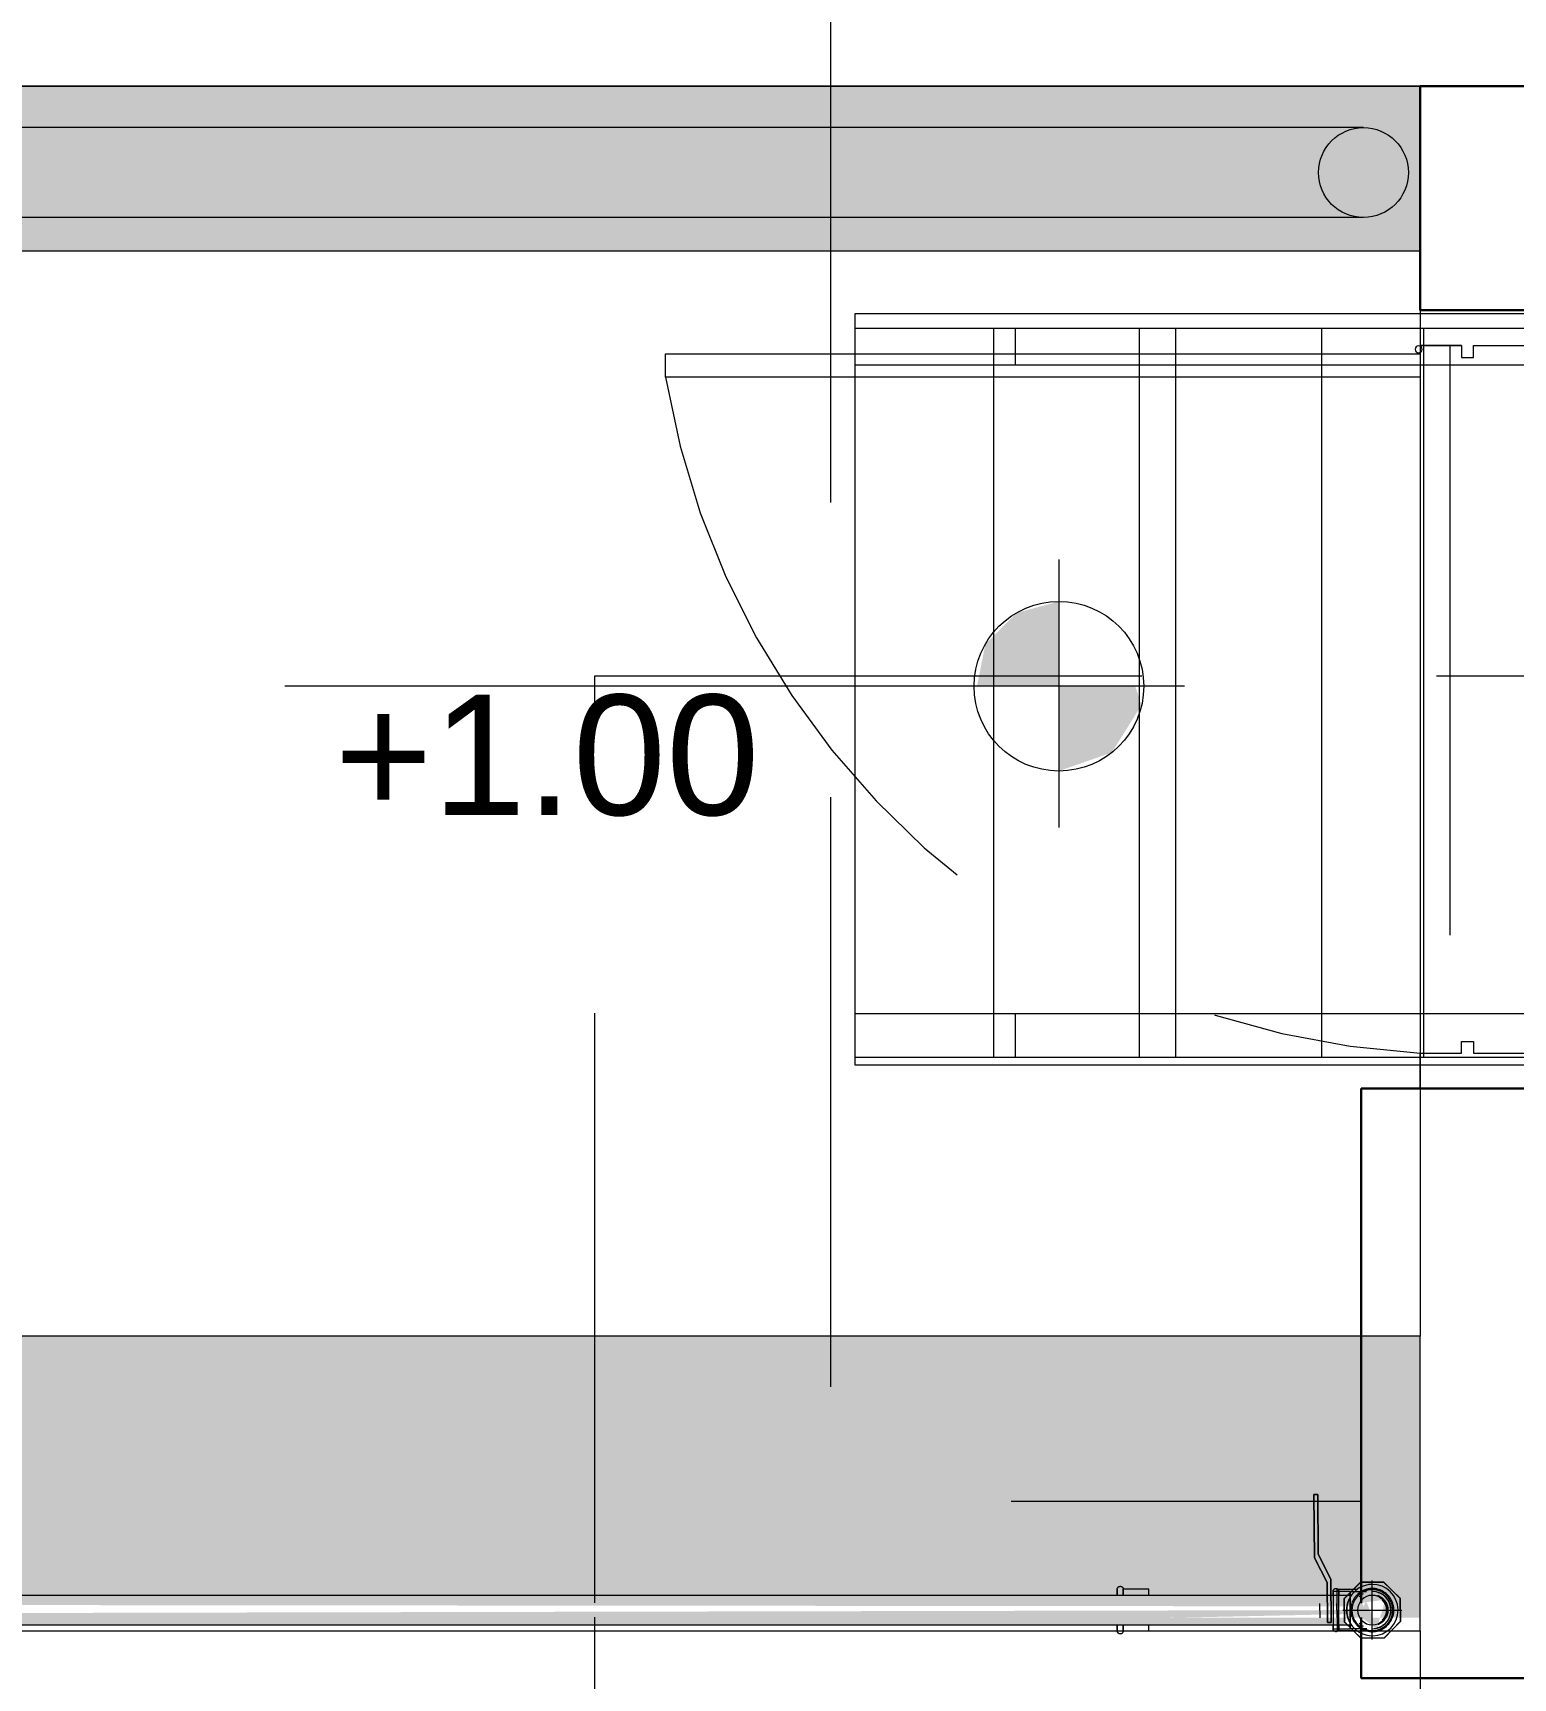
# Model space of a CAD drawing. Header units: metres. Extents: x 147 to 427, y -16 to 162.
# Drawn here: x 326.755 to 328.01, y 108.224 to 109.619 of the extents above; entities that cross this region are included whole.
import ezdxf

# ---------------------------------------------------------------- set-up
doc = ezdxf.new("R2010")
doc.units = ezdxf.units.M
doc.linetypes.add('IMPORT-Dashed _3_', pattern=[0.75, 0.5, -0.25])
doc.layers.add('1053_ARQ_BASE_MATADOURO_2_dwg', color=7, linetype='Continuous', lineweight=5, true_color=0x767676)
doc.layers.add('1053_ARQ_BASE_MATADOURO_dwg', color=7, linetype='Continuous', lineweight=5, true_color=0x767676)
for name, color, linetype, lineweight in [('A-EQUIPAMENTOS', 7, 'Continuous', 5), ('A-ESQ-PORTAS', 7, 'Continuous', 20), ('A-ESTRUTURA', 7, 'Continuous', 30), ('A-PAREDE', 7, 'Continuous', 30), ('A-PISO', 7, 'Continuous', 5), ('A-PROJEÇÃO', 7, 'IMPORT-Dashed _3_', 15), ('A-WALL', 7, 'Continuous', 9), ('A_PROJEÇÃO', 7, 'IMPORT-Dashed _3_', 5), ('P-PIPE', 7, 'Continuous', 5), ('P-PIPE-CNTR', 7, 'Continuous', 5)]:
    doc.layers.add(name, color=color, linetype=linetype, lineweight=lineweight)
doc.styles.add('Arial_9', font='arial.ttf', dxfattribs={"height": 0.102})

# ---------------------------------------------------------------- blocks, each defined once
blk = doc.blocks.new('AÇO_Tampão Com Rebordo - AÇO_Tampão Com Rebordo-V183-TÉRREO 1_20 - Dependente 1')
at = {"layer": 'P-PIPE'}
for p, q in [((0, 0.0177), (0.0218, 0.0177)), ((0, 0.0125), (0, 0.0177)), ((0, 0.0125), (0, 0.0177)), ((0.0218, 0.0177), (0.0218, 0.0125)), ((0.0218, 0.0177), (0.0218, 0.0125)), ((0, -0.0177), (0, -0.0125)), ((0, -0.0177), (0, -0.0125)), ((0.0218, -0.0125), (0.0218, -0.0177)), ((0.0218, -0.0125), (0.0218, -0.0177)), ((0.0218, -0.0177), (0, -0.0177))]:
    blk.add_line(p, q, dxfattribs=at)
at = {"layer": 'P-PIPE', "flags": 128}
for points in [[(0.0268, 0.0177), (0.0268, 0.0178), (0.0268, 0.0179), (0.0268, 0.018), (0.0268, 0.0181), (0.0268, 0.0182), (0.0267, 0.0183), (0.0267, 0.0184), (0.0267, 0.0185), (0.0266, 0.0186), (0.0266, 0.0187), (0.0266, 0.0188), (0.0265, 0.0189), (0.0265, 0.0189), (0.0264, 0.019), (0.0264, 0.0191), (0.0263, 0.0192), (0.0262, 0.0193), (0.0262, 0.0193), (0.0261, 0.0194), (0.026, 0.0195), (0.026, 0.0196), (0.0259, 0.0196), (0.0258, 0.0197), (0.0257, 0.0197), (0.0257, 0.0198), (0.0256, 0.0199), (0.0255, 0.0199), (0.0254, 0.02), (0.0253, 0.02), (0.0252, 0.02), (0.0251, 0.0201), (0.025, 0.0201), (0.0249, 0.0201), (0.0248, 0.0201), (0.0247, 0.0202), (0.0246, 0.0202), (0.0245, 0.0202), (0.0244, 0.0202), (0.0243, 0.0202), (0.0242, 0.0202), (0.0241, 0.0202), (0.024, 0.0202), (0.0239, 0.0202), (0.0238, 0.0202), (0.0237, 0.0201), (0.0236, 0.0201), (0.0235, 0.0201), (0.0234, 0.02), (0.0234, 0.02), (0.0233, 0.02), (0.0232, 0.0199), (0.0231, 0.0199), (0.023, 0.0198), (0.0229, 0.0198), (0.0228, 0.0197), (0.0227, 0.0197), (0.0227, 0.0196), (0.0226, 0.0195), (0.0225, 0.0195), (0.0225, 0.0194), (0.0224, 0.0193), (0.0223, 0.0192), (0.0223, 0.0192), (0.0222, 0.0191), (0.0222, 0.019), (0.0221, 0.0189), (0.0221, 0.0188), (0.022, 0.0187), (0.022, 0.0186), (0.0219, 0.0185), (0.0219, 0.0184), (0.0219, 0.0183), (0.0219, 0.0182), (0.0218, 0.0182), (0.0218, 0.0181), (0.0218, 0.018), (0.0218, 0.0179), (0.0218, 0.0178), (0.0218, 0.0177)], [(0.0218, 0.0126), (0.0218, 0.0131), (0.0218, 0.0135), (0.0218, 0.014), (0.0218, 0.0144), (0.0218, 0.0148), (0.0218, 0.0152), (0.0218, 0.0155), (0.0218, 0.0158), (0.0218, 0.0162), (0.0218, 0.0164), (0.0218, 0.0167), (0.0218, 0.0169), (0.0218, 0.0171), (0.0218, 0.0173), (0.0218, 0.0174), (0.0218, 0.0175), (0.0218, 0.0176), (0.0218, 0.0177), (0.0218, 0.0177)], [(0.0218, 0.0177), (0.0218, 0.0176), (0.0218, 0.0176), (0.0218, 0.0175), (0.0218, 0.0173), (0.0218, 0.0172), (0.0218, 0.017), (0.0218, 0.0168), (0.0218, 0.0166), (0.0218, 0.0163), (0.0218, 0.016), (0.0218, 0.0157), (0.0218, 0.0154), (0.0218, 0.015), (0.0218, 0.0146), (0.0218, 0.0142), (0.0218, 0.0138), (0.0218, 0.0133), (0.0218, 0.0128), (0.0218, 0.0123)], [(0.0268, 0.0177), (0.0268, 0.0176), (0.0268, 0.0176), (0.0268, 0.0175), (0.0268, 0.0173), (0.0268, 0.0172), (0.0268, 0.017), (0.0268, 0.0168), (0.0268, 0.0166), (0.0268, 0.0163), (0.0268, 0.016), (0.0268, 0.0157), (0.0268, 0.0154), (0.0268, 0.015), (0.0268, 0.0146), (0.0268, 0.0142), (0.0268, 0.0138), (0.0268, 0.0133), (0.0268, 0.0128), (0.0268, 0.0123)], [(0.0268, 0.0126), (0.0268, 0.0131), (0.0268, 0.0135), (0.0268, 0.014), (0.0268, 0.0144), (0.0268, 0.0148), (0.0268, 0.0152), (0.0268, 0.0155), (0.0268, 0.0158), (0.0268, 0.0162), (0.0268, 0.0164), (0.0268, 0.0167), (0.0268, 0.0169), (0.0268, 0.0171), (0.0268, 0.0173), (0.0268, 0.0174), (0.0268, 0.0175), (0.0268, 0.0176), (0.0268, 0.0177), (0.0268, 0.0177)], [(0.0218, -0.0177), (0.0218, -0.0176), (0.0218, -0.0176), (0.0218, -0.0175), (0.0218, -0.0173), (0.0218, -0.0172), (0.0218, -0.017), (0.0218, -0.0168), (0.0218, -0.0166), (0.0218, -0.0163), (0.0218, -0.016), (0.0218, -0.0157), (0.0218, -0.0154), (0.0218, -0.015), (0.0218, -0.0146), (0.0218, -0.0142), (0.0218, -0.0138), (0.0218, -0.0133), (0.0218, -0.0128), (0.0218, -0.0123)], [(0.0218, -0.0126), (0.0218, -0.0131), (0.0218, -0.0135), (0.0218, -0.014), (0.0218, -0.0144), (0.0218, -0.0148), (0.0218, -0.0152), (0.0218, -0.0155), (0.0218, -0.0158), (0.0218, -0.0162), (0.0218, -0.0164), (0.0218, -0.0167), (0.0218, -0.0169), (0.0218, -0.0171), (0.0218, -0.0173), (0.0218, -0.0174), (0.0218, -0.0175), (0.0218, -0.0176), (0.0218, -0.0177), (0.0218, -0.0177)], [(0.0268, -0.0177), (0.0268, -0.0176), (0.0268, -0.0176), (0.0268, -0.0175), (0.0268, -0.0173), (0.0268, -0.0172), (0.0268, -0.017), (0.0268, -0.0168), (0.0268, -0.0166), (0.0268, -0.0163), (0.0268, -0.016), (0.0268, -0.0157), (0.0268, -0.0154), (0.0268, -0.015), (0.0268, -0.0146), (0.0268, -0.0142), (0.0268, -0.0138), (0.0268, -0.0133), (0.0268, -0.0128), (0.0268, -0.0123)], [(0.0268, -0.0126), (0.0268, -0.0131), (0.0268, -0.0135), (0.0268, -0.014), (0.0268, -0.0144), (0.0268, -0.0148), (0.0268, -0.0152), (0.0268, -0.0155), (0.0268, -0.0158), (0.0268, -0.0162), (0.0268, -0.0164), (0.0268, -0.0167), (0.0268, -0.0169), (0.0268, -0.0171), (0.0268, -0.0173), (0.0268, -0.0174), (0.0268, -0.0175), (0.0268, -0.0176), (0.0268, -0.0177), (0.0268, -0.0177)], [(0.0218, -0.0177), (0.0218, -0.0178), (0.0218, -0.0179), (0.0218, -0.018), (0.0218, -0.0181), (0.0218, -0.0182), (0.0219, -0.0183), (0.0219, -0.0184), (0.0219, -0.0185), (0.022, -0.0186), (0.022, -0.0187), (0.022, -0.0188), (0.0221, -0.0189), (0.0221, -0.0189), (0.0222, -0.019), (0.0222, -0.0191), (0.0223, -0.0192), (0.0224, -0.0193), (0.0224, -0.0193), (0.0225, -0.0194), (0.0226, -0.0195), (0.0226, -0.0196), (0.0227, -0.0196), (0.0228, -0.0197), (0.0229, -0.0197), (0.0229, -0.0198), (0.023, -0.0199), (0.0231, -0.0199), (0.0232, -0.02), (0.0233, -0.02), (0.0234, -0.02), (0.0235, -0.0201), (0.0236, -0.0201), (0.0237, -0.0201), (0.0238, -0.0201), (0.0239, -0.0202), (0.024, -0.0202), (0.0241, -0.0202), (0.0242, -0.0202), (0.0243, -0.0202), (0.0244, -0.0202), (0.0245, -0.0202), (0.0246, -0.0202), (0.0247, -0.0202), (0.0248, -0.0202), (0.0249, -0.0201), (0.025, -0.0201), (0.0251, -0.0201), (0.0252, -0.02), (0.0252, -0.02), (0.0253, -0.02), (0.0254, -0.0199), (0.0255, -0.0199), (0.0256, -0.0198), (0.0257, -0.0198), (0.0258, -0.0197), (0.0259, -0.0197), (0.0259, -0.0196), (0.026, -0.0195), (0.0261, -0.0195), (0.0261, -0.0194), (0.0262, -0.0193), (0.0263, -0.0192), (0.0263, -0.0192), (0.0264, -0.0191), (0.0264, -0.019), (0.0265, -0.0189), (0.0265, -0.0188), (0.0266, -0.0187), (0.0266, -0.0186), (0.0267, -0.0185), (0.0267, -0.0184), (0.0267, -0.0183), (0.0267, -0.0182), (0.0268, -0.0182), (0.0268, -0.0181), (0.0268, -0.018), (0.0268, -0.0179), (0.0268, -0.0178), (0.0268, -0.0177)]]:
    blk.add_lwpolyline(points, dxfattribs=at)
blk = doc.blocks.new('AÇO_Cotovelo 90 45 - AÇO_Cotovelo 90 45-V187-TÉRREO 1_20 - Dependente 1')
at = {"layer": 'P-PIPE'}
for p, q in [((159.4795, 100.2242), (159.465, 100.2242)), ((159.465, 100.2242), (159.465, 100.2084)), ((159.4795, 100.2084), (159.4795, 100.2242)), ((159.4795, 100.2242), (159.4795, 100.2084)), ((159.465, 100.2084), (159.465, 100.1926)), ((159.4795, 100.1926), (159.4795, 100.2084)), ((159.4795, 100.2084), (159.4795, 100.1926)), ((159.465, 100.1926), (159.4795, 100.1926))]:
    blk.add_line(p, q, dxfattribs=at)
at = {"layer": 'P-PIPE', "flags": 128}
for points in [[(159.465, 100.2242), (159.465, 100.2243), (159.465, 100.2244), (159.465, 100.2245), (159.465, 100.2246), (159.465, 100.2247), (159.465, 100.2248), (159.465, 100.2249), (159.4651, 100.225), (159.4651, 100.2251), (159.4651, 100.2252), (159.4652, 100.2253), (159.4652, 100.2254), (159.4653, 100.2255), (159.4653, 100.2255), (159.4654, 100.2256), (159.4654, 100.2257), (159.4655, 100.2258), (159.4656, 100.2259), (159.4656, 100.2259), (159.4657, 100.226), (159.4658, 100.2261), (159.4659, 100.2261), (159.4659, 100.2262), (159.466, 100.2263), (159.4661, 100.2263), (159.4662, 100.2264), (159.4663, 100.2264), (159.4664, 100.2265), (159.4665, 100.2265), (159.4665, 100.2266), (159.4666, 100.2266), (159.4667, 100.2266), (159.4668, 100.2266), (159.4669, 100.2267), (159.467, 100.2267), (159.4671, 100.2267), (159.4672, 100.2267), (159.4673, 100.2267), (159.4674, 100.2267), (159.4675, 100.2267)], [(159.465, 100.2206), (159.465, 100.221), (159.465, 100.2214), (159.465, 100.2217), (159.465, 100.222), (159.465, 100.2224), (159.465, 100.2226), (159.465, 100.2229), (159.465, 100.2231), (159.465, 100.2234), (159.465, 100.2236), (159.465, 100.2237), (159.465, 100.2239), (159.465, 100.224), (159.465, 100.2241), (159.465, 100.2242), (159.465, 100.2242)], [(159.465, 100.2242), (159.465, 100.2242), (159.465, 100.2241), (159.465, 100.224), (159.465, 100.2239), (159.465, 100.2238), (159.465, 100.2236), (159.465, 100.2234), (159.465, 100.2232), (159.465, 100.223), (159.465, 100.2227), (159.465, 100.2224), (159.465, 100.2221), (159.465, 100.2218), (159.465, 100.2215), (159.465, 100.2211), (159.465, 100.2207), (159.465, 100.2203), (159.465, 100.2199), (159.465, 100.2194), (159.465, 100.219), (159.465, 100.2185), (159.465, 100.218), (159.465, 100.2175), (159.465, 100.217), (159.465, 100.2164), (159.465, 100.2159), (159.465, 100.2153), (159.465, 100.2147), (159.465, 100.2141), (159.465, 100.2136), (159.465, 100.213), (159.465, 100.2123), (159.465, 100.2117), (159.465, 100.2111), (159.465, 100.2105), (159.465, 100.2099), (159.465, 100.2092), (159.465, 100.2086), (159.465, 100.2084)], [(159.4675, 100.2267), (159.4676, 100.2267), (159.4676, 100.2267), (159.4677, 100.2267), (159.4678, 100.2267), (159.4679, 100.2267), (159.468, 100.2267), (159.4681, 100.2266), (159.4682, 100.2266), (159.4683, 100.2266), (159.4684, 100.2265), (159.4685, 100.2265), (159.4686, 100.2264), (159.4687, 100.2264), (159.4688, 100.2263), (159.4689, 100.2263), (159.4689, 100.2262), (159.469, 100.2262), (159.4691, 100.2261), (159.4692, 100.226), (159.4692, 100.226), (159.4693, 100.2259), (159.4694, 100.2258), (159.4694, 100.2257), (159.4695, 100.2257), (159.4696, 100.2256), (159.4696, 100.2255), (159.4697, 100.2254), (159.4697, 100.2253), (159.4697, 100.2252), (159.4698, 100.2251), (159.4698, 100.225), (159.4698, 100.2249), (159.4699, 100.2248), (159.4699, 100.2247), (159.4699, 100.2246), (159.4699, 100.2245), (159.4699, 100.2244), (159.4699, 100.2243), (159.47, 100.2242), (159.47, 100.2242)], [(159.47, 100.2084), (159.47, 100.2091), (159.47, 100.2097), (159.47, 100.2103), (159.47, 100.2109), (159.47, 100.2116), (159.47, 100.2122), (159.47, 100.2128), (159.47, 100.2134), (159.47, 100.214), (159.47, 100.2146), (159.47, 100.2152), (159.47, 100.2157), (159.47, 100.2163), (159.47, 100.2168), (159.47, 100.2173), (159.47, 100.2179), (159.47, 100.2184), (159.47, 100.2188), (159.47, 100.2193), (159.47, 100.2198), (159.47, 100.2202), (159.47, 100.2206), (159.47, 100.221), (159.47, 100.2214), (159.47, 100.2217), (159.47, 100.222), (159.47, 100.2224), (159.47, 100.2226), (159.47, 100.2229), (159.47, 100.2231), (159.47, 100.2234), (159.47, 100.2236), (159.47, 100.2237), (159.47, 100.2239), (159.47, 100.224), (159.47, 100.2241), (159.47, 100.2242), (159.47, 100.2242)], [(159.47, 100.2242), (159.47, 100.2242), (159.47, 100.2241), (159.47, 100.224), (159.47, 100.2239), (159.47, 100.2238), (159.47, 100.2236), (159.47, 100.2234), (159.47, 100.2232), (159.47, 100.223), (159.47, 100.2227), (159.47, 100.2224), (159.47, 100.2221), (159.47, 100.2218), (159.47, 100.2215), (159.47, 100.2211), (159.47, 100.2207)], [(159.4795, 100.2242), (159.4802, 100.2242), (159.481, 100.2242), (159.4817, 100.2242), (159.4824, 100.2242), (159.4832, 100.2242), (159.4839, 100.2242), (159.4846, 100.2242), (159.4854, 100.2242), (159.4861, 100.2242), (159.4868, 100.2242), (159.4875, 100.2242), (159.4881, 100.2242), (159.4888, 100.2242), (159.4894, 100.2242), (159.4901, 100.2242), (159.4907, 100.2242), (159.4913, 100.2242), (159.4918, 100.2242), (159.4924, 100.2242), (159.4929, 100.2242), (159.4934, 100.2242)], [(159.5166, 100.2084), (159.5165, 100.2092), (159.5165, 100.2099), (159.5164, 100.2106), (159.5163, 100.2113), (159.5162, 100.2121), (159.516, 100.2128), (159.5158, 100.2135), (159.5156, 100.2142), (159.5154, 100.2149), (159.5151, 100.2155), (159.5148, 100.2162), (159.5145, 100.2169), (159.5141, 100.2175), (159.5138, 100.2181), (159.5134, 100.2188), (159.5129, 100.2194), (159.5125, 100.2199), (159.512, 100.2205), (159.5115, 100.221), (159.511, 100.2215), (159.5105, 100.222), (159.5099, 100.2225), (159.5093, 100.223), (159.5087, 100.2234), (159.5081, 100.2238), (159.5075, 100.2242), (159.5069, 100.2246), (159.5062, 100.2249), (159.5056, 100.2252), (159.5049, 100.2255), (159.5042, 100.2257), (159.5035, 100.226), (159.5028, 100.2261), (159.5021, 100.2263), (159.5014, 100.2265), (159.5006, 100.2266), (159.4999, 100.2266), (159.4992, 100.2267), (159.4984, 100.2267), (159.4977, 100.2267), (159.497, 100.2267), (159.4963, 100.2266), (159.4955, 100.2265), (159.4948, 100.2264), (159.4941, 100.2262), (159.4934, 100.2261), (159.4927, 100.2259), (159.492, 100.2256), (159.4913, 100.2254), (159.4906, 100.2251), (159.49, 100.2247), (159.4893, 100.2244), (159.4887, 100.224), (159.4881, 100.2236), (159.4875, 100.2232), (159.4869, 100.2228), (159.4863, 100.2223), (159.4858, 100.2218), (159.4853, 100.2213), (159.4848, 100.2208), (159.4843, 100.2202), (159.4838, 100.2197), (159.4834, 100.2191), (159.483, 100.2185), (159.4826, 100.2179), (159.4822, 100.2172), (159.4819, 100.2166), (159.4816, 100.2159), (159.4813, 100.2152), (159.481, 100.2146)], [(159.5032, 100.2234), (159.5038, 100.2232), (159.5044, 100.223), (159.505, 100.2227), (159.5055, 100.2224), (159.5061, 100.2221), (159.5066, 100.2218), (159.5072, 100.2215), (159.5077, 100.2211), (159.5082, 100.2207), (159.5087, 100.2203), (159.5091, 100.2199), (159.5096, 100.2194), (159.51, 100.219), (159.5104, 100.2185), (159.5108, 100.218), (159.5112, 100.2175), (159.5115, 100.217), (159.5119, 100.2164), (159.5122, 100.2159), (159.5125, 100.2153), (159.5127, 100.2147), (159.513, 100.2141), (159.5132, 100.2136), (159.5134, 100.213), (159.5136, 100.2123), (159.5137, 100.2117), (159.5138, 100.2111), (159.5139, 100.2105), (159.514, 100.2099), (159.514, 100.2092), (159.514, 100.2086), (159.514, 100.2084)], [(159.4808, 100.2139), (159.4806, 100.2132), (159.4804, 100.2124), (159.4803, 100.2117), (159.4801, 100.211), (159.48, 100.2103), (159.48, 100.2095), (159.48, 100.2088), (159.48, 100.2084)], [(159.5028, 100.2209), (159.5033, 100.2207), (159.5038, 100.2205), (159.5043, 100.2203), (159.5047, 100.22), (159.5052, 100.2198), (159.5056, 100.2195), (159.5061, 100.2192), (159.5065, 100.2189), (159.5069, 100.2185), (159.5073, 100.2182), (159.5077, 100.2178), (159.5081, 100.2174), (159.5084, 100.217), (159.5087, 100.2166), (159.5091, 100.2162), (159.5094, 100.2157), (159.5096, 100.2153), (159.5099, 100.2148), (159.5102, 100.2143), (159.5104, 100.2139), (159.5106, 100.2134), (159.5108, 100.2129), (159.5109, 100.2124), (159.5111, 100.2119), (159.5112, 100.2113), (159.5113, 100.2108), (159.5114, 100.2103), (159.5115, 100.2098), (159.5115, 100.2092), (159.5115, 100.2087), (159.5116, 100.2084)], [(159.465, 100.2084), (159.465, 100.2078), (159.465, 100.2072), (159.465, 100.2065), (159.465, 100.2059), (159.465, 100.2053), (159.465, 100.2047), (159.465, 100.2041), (159.465, 100.2035), (159.465, 100.2029), (159.465, 100.2023), (159.465, 100.2017), (159.465, 100.2011), (159.465, 100.2006), (159.465, 100.2), (159.465, 100.1995), (159.465, 100.199), (159.465, 100.1985), (159.465, 100.198), (159.465, 100.1975), (159.465, 100.1971), (159.465, 100.1967), (159.465, 100.1962), (159.465, 100.1959), (159.465, 100.1955), (159.465, 100.1951), (159.465, 100.1948), (159.465, 100.1945), (159.465, 100.1942), (159.465, 100.1939), (159.465, 100.1937), (159.465, 100.1935), (159.465, 100.1933), (159.465, 100.1931), (159.465, 100.193), (159.465, 100.1929), (159.465, 100.1928), (159.465, 100.1927), (159.465, 100.1926)], [(159.465, 100.1926), (159.465, 100.1927), (159.465, 100.1927), (159.465, 100.1928), (159.465, 100.1929), (159.465, 100.1931), (159.465, 100.1932), (159.465, 100.1934), (159.465, 100.1936), (159.465, 100.1939), (159.465, 100.1941), (159.465, 100.1944), (159.465, 100.1947), (159.465, 100.195), (159.465, 100.1954), (159.465, 100.1957), (159.465, 100.1961)], [(159.47, 100.1926), (159.47, 100.1927), (159.47, 100.1927), (159.47, 100.1928), (159.47, 100.1929), (159.47, 100.1931), (159.47, 100.1932), (159.47, 100.1934), (159.47, 100.1936), (159.47, 100.1939), (159.47, 100.1941), (159.47, 100.1944), (159.47, 100.1947), (159.47, 100.195), (159.47, 100.1954), (159.47, 100.1957), (159.47, 100.1961), (159.47, 100.1965), (159.47, 100.197), (159.47, 100.1974), (159.47, 100.1979), (159.47, 100.1984), (159.47, 100.1988), (159.47, 100.1994), (159.47, 100.1999), (159.47, 100.2004), (159.47, 100.201), (159.47, 100.2015), (159.47, 100.2021), (159.47, 100.2027), (159.47, 100.2033), (159.47, 100.2039), (159.47, 100.2045), (159.47, 100.2051), (159.47, 100.2057), (159.47, 100.2064), (159.47, 100.207), (159.47, 100.2076), (159.47, 100.2083), (159.47, 100.2084)], [(159.47, 100.1962), (159.47, 100.1959), (159.47, 100.1955), (159.47, 100.1951), (159.47, 100.1948), (159.47, 100.1945), (159.47, 100.1942), (159.47, 100.1939), (159.47, 100.1937), (159.47, 100.1935), (159.47, 100.1933), (159.47, 100.1931), (159.47, 100.193), (159.47, 100.1929), (159.47, 100.1928), (159.47, 100.1927), (159.47, 100.1926)], [(159.48, 100.2084), (159.48, 100.2077), (159.48, 100.207), (159.4801, 100.2062), (159.4802, 100.2055), (159.4803, 100.2048), (159.4805, 100.2041), (159.4807, 100.2034), (159.4809, 100.2027)], [(159.4811, 100.202), (159.4814, 100.2013), (159.4817, 100.2006), (159.482, 100.2), (159.4824, 100.1993), (159.4827, 100.1987), (159.4831, 100.1981), (159.4836, 100.1975), (159.484, 100.1969), (159.4845, 100.1964), (159.485, 100.1958), (159.4855, 100.1953), (159.486, 100.1948), (159.4866, 100.1943), (159.4872, 100.1939), (159.4878, 100.1934), (159.4884, 100.193), (159.489, 100.1926), (159.4896, 100.1923), (159.4903, 100.192), (159.4909, 100.1916), (159.4916, 100.1914), (159.4923, 100.1911), (159.493, 100.1909), (159.4937, 100.1907), (159.4944, 100.1905), (159.4951, 100.1904), (159.4959, 100.1903), (159.4966, 100.1902), (159.4973, 100.1901), (159.4981, 100.1901), (159.4988, 100.1901), (159.4995, 100.1902), (159.5002, 100.1902), (159.501, 100.1903), (159.5017, 100.1904), (159.5024, 100.1906), (159.5031, 100.1908), (159.5038, 100.191), (159.5045, 100.1912), (159.5052, 100.1915), (159.5059, 100.1918), (159.5065, 100.1921), (159.5072, 100.1924), (159.5078, 100.1928), (159.5084, 100.1932), (159.509, 100.1936), (159.5096, 100.1941), (159.5102, 100.1945), (159.5107, 100.195), (159.5112, 100.1955), (159.5117, 100.1961), (159.5122, 100.1966), (159.5127, 100.1972), (159.5131, 100.1978), (159.5135, 100.1984), (159.5139, 100.199), (159.5143, 100.1996), (159.5146, 100.2003), (159.5149, 100.2009), (159.5152, 100.2016), (159.5155, 100.2023), (159.5157, 100.203), (159.5159, 100.2037), (159.5161, 100.2044), (159.5162, 100.2051), (159.5164, 100.2058), (159.5165, 100.2066), (159.5165, 100.2073), (159.5165, 100.208), (159.5166, 100.2084)], [(159.514, 100.2084), (159.514, 100.2078), (159.514, 100.2072), (159.5139, 100.2065), (159.5138, 100.2059), (159.5137, 100.2053), (159.5136, 100.2047), (159.5134, 100.2041), (159.5132, 100.2035), (159.513, 100.2029), (159.5128, 100.2023), (159.5125, 100.2017), (159.5123, 100.2011), (159.512, 100.2006), (159.5116, 100.2), (159.5113, 100.1995), (159.5109, 100.199), (159.5105, 100.1985), (159.5101, 100.198), (159.5097, 100.1975), (159.5093, 100.1971), (159.5088, 100.1967), (159.5083, 100.1962), (159.5078, 100.1959), (159.5073, 100.1955), (159.5068, 100.1951), (159.5062, 100.1948), (159.5057, 100.1945), (159.5051, 100.1942), (159.5046, 100.1939), (159.504, 100.1937), (159.5034, 100.1935), (159.5028, 100.1933)], [(159.5116, 100.2084), (159.5115, 100.2079), (159.5115, 100.2074), (159.5115, 100.2068), (159.5114, 100.2063), (159.5113, 100.2058), (159.5112, 100.2053), (159.511, 100.2047), (159.5109, 100.2042), (159.5107, 100.2037), (159.5105, 100.2032), (159.5103, 100.2028), (159.51, 100.2023), (159.5098, 100.2018), (159.5095, 100.2014), (159.5092, 100.2009), (159.5089, 100.2005), (159.5086, 100.2001), (159.5082, 100.1997), (159.5079, 100.1993), (159.5075, 100.1989), (159.5071, 100.1985), (159.5067, 100.1982), (159.5063, 100.1978), (159.5059, 100.1975), (159.5054, 100.1972), (159.505, 100.197), (159.5045, 100.1967), (159.504, 100.1965), (159.5036, 100.1962), (159.5031, 100.196)], [(159.4675, 100.1901), (159.4674, 100.1901), (159.4673, 100.1901), (159.4672, 100.1901), (159.4671, 100.1902), (159.467, 100.1902), (159.4669, 100.1902), (159.4668, 100.1902), (159.4667, 100.1902), (159.4666, 100.1903), (159.4665, 100.1903), (159.4664, 100.1904), (159.4663, 100.1904), (159.4662, 100.1905), (159.4661, 100.1905), (159.466, 100.1906), (159.466, 100.1906), (159.4659, 100.1907), (159.4658, 100.1907), (159.4657, 100.1908), (159.4657, 100.1909), (159.4656, 100.191), (159.4655, 100.191), (159.4655, 100.1911), (159.4654, 100.1912), (159.4653, 100.1913), (159.4653, 100.1914), (159.4652, 100.1914), (159.4652, 100.1915), (159.4652, 100.1916), (159.4651, 100.1917), (159.4651, 100.1918), (159.4651, 100.1919), (159.465, 100.192), (159.465, 100.1921), (159.465, 100.1922), (159.465, 100.1923), (159.465, 100.1924), (159.465, 100.1925), (159.465, 100.1926), (159.465, 100.1926)], [(159.47, 100.1926), (159.4699, 100.1925), (159.4699, 100.1924), (159.4699, 100.1923), (159.4699, 100.1922), (159.4699, 100.1921), (159.4699, 100.192), (159.4699, 100.1919), (159.4698, 100.1918), (159.4698, 100.1917), (159.4698, 100.1916), (159.4697, 100.1916), (159.4697, 100.1915), (159.4696, 100.1914), (159.4696, 100.1913), (159.4695, 100.1912), (159.4695, 100.1911), (159.4694, 100.191), (159.4693, 100.191), (159.4693, 100.1909), (159.4692, 100.1908), (159.4691, 100.1908), (159.469, 100.1907), (159.469, 100.1906), (159.4689, 100.1906), (159.4688, 100.1905), (159.4687, 100.1905), (159.4686, 100.1904), (159.4685, 100.1904), (159.4684, 100.1903), (159.4684, 100.1903), (159.4683, 100.1903), (159.4682, 100.1902), (159.4681, 100.1902), (159.468, 100.1902), (159.4679, 100.1902), (159.4678, 100.1901), (159.4677, 100.1901), (159.4676, 100.1901), (159.4675, 100.1901), (159.4675, 100.1901)], [(159.4936, 100.1926), (159.4931, 100.1926), (159.4925, 100.1926), (159.492, 100.1926), (159.4914, 100.1926), (159.4908, 100.1926), (159.4902, 100.1926), (159.4896, 100.1926), (159.489, 100.1926), (159.4883, 100.1926), (159.4876, 100.1926), (159.487, 100.1926), (159.4863, 100.1926), (159.4856, 100.1926), (159.4848, 100.1926), (159.4841, 100.1926), (159.4834, 100.1926), (159.4826, 100.1926), (159.4819, 100.1926), (159.4812, 100.1926), (159.4804, 100.1926), (159.4797, 100.1926), (159.4795, 100.1926)]]:
    blk.add_lwpolyline(points, dxfattribs=at)
at = {"layer": 'P-PIPE'}
for radius, start, end in [(0.0158, 0, 90), (0.0158, 0, 90), (0.0158, 0, 75), (0.0158, 120, 135), (0.0121, 0, 45), (0.0121, 0, 45), (0.0158, 225, 240), (0.0158, 270, 0), (0.0158, 270, 0), (0.0158, 285, 0), (0.0121, 315, 0), (0.0121, 315, 0)]:
    blk.add_arc((159.4983, 100.2084), radius, start, end, dxfattribs=at)
blk = doc.blocks.new('Valvula esfera BSP - Válvula Esfera BSP - TupyValve - Válvula Esfera BSP TupyValves PN25 Standard-V193-TÉRREO 1_20 - Dependente 1')
at = {"layer": 'P-PIPE', "true_color": 0x7f7f7f}
blk.add_hatch(color=8, dxfattribs=at).paths.add_polyline_path([(159.5035, 108.2651), (159.493, 108.2907), (159.4895, 108.2756), (159.4978, 108.2694)])
at = {"layer": 'P-PIPE'}
for p, q in [((159.4498, 108.3262), (159.4492, 108.3799)), ((159.4492, 108.3799), (159.4524, 108.3799)), ((159.4524, 108.3799), (159.4492, 108.3799)), ((159.4492, 108.3799), (159.4498, 108.3262)), ((159.4524, 108.3799), (159.4529, 108.3297)), ((159.4529, 108.3297), (159.4524, 108.3799)), ((159.4529, 108.3297), (159.4635, 108.3078)), ((159.4635, 108.3078), (159.4529, 108.3297)), ((159.4604, 108.3052), (159.4498, 108.3262)), ((159.4498, 108.3262), (159.4604, 108.3052)), ((159.4608, 108.2715), (159.4604, 108.3052)), ((159.4604, 108.3052), (159.4608, 108.2715)), ((159.4635, 108.3078), (159.4639, 108.2715)), ((159.4639, 108.2715), (159.4635, 108.3078)), ((159.4889, 108.3055), (159.475, 108.2916)), ((159.475, 108.2916), (159.4889, 108.3055)), ((159.4886, 108.3055), (159.475, 108.2914)), ((159.475, 108.2914), (159.4886, 108.3055)), ((159.5083, 108.3057), (159.4886, 108.3055)), ((159.4886, 108.3055), (159.5083, 108.3057)), ((159.5086, 108.3057), (159.4889, 108.3055)), ((159.4889, 108.3055), (159.5086, 108.3057)), ((159.5224, 108.292), (159.5083, 108.3057)), ((159.5083, 108.3057), (159.5224, 108.292)), ((159.5224, 108.2918), (159.5086, 108.3057)), ((159.5086, 108.3057), (159.5224, 108.2918)), ((159.4539, 108.2874), (159.4541, 108.2754)), ((159.4539, 108.2874), (159.4541, 108.2754)), ((159.4606, 108.2875), (159.4608, 108.2755)), ((159.4606, 108.2875), (159.4608, 108.2755)), ((159.4639, 108.2755), (159.4637, 108.2875)), ((159.4639, 108.2755), (159.4637, 108.2875)), ((159.4859, 108.2995), (159.4686, 108.2993)), ((159.4686, 108.2993), (159.469, 108.2645)), ((159.4686, 108.2993), (159.469, 108.2645)), ((159.4689, 108.2756), (159.4687, 108.2876)), ((159.4689, 108.2756), (159.4687, 108.2876)), ((159.475, 108.2916), (159.4752, 108.272)), ((159.4752, 108.272), (159.475, 108.2916)), ((159.475, 108.2914), (159.4752, 108.2717)), ((159.4752, 108.2717), (159.475, 108.2914)), ((159.5226, 108.2724), (159.5224, 108.292)), ((159.5224, 108.292), (159.5226, 108.2724)), ((159.5226, 108.2721), (159.5224, 108.2918)), ((159.5224, 108.2918), (159.5226, 108.2721)), ((159.4639, 108.2715), (159.4608, 108.2715)), ((159.4608, 108.2715), (159.4639, 108.2715)), ((159.469, 108.2645), (159.4854, 108.2647)), ((159.4752, 108.272), (159.489, 108.2581)), ((159.489, 108.2581), (159.4752, 108.272)), ((159.4752, 108.2717), (159.4893, 108.2581)), ((159.4893, 108.2581), (159.4752, 108.2717)), ((159.5087, 108.2583), (159.5226, 108.2721)), ((159.5226, 108.2721), (159.5087, 108.2583)), ((159.509, 108.2583), (159.5226, 108.2724)), ((159.5226, 108.2724), (159.509, 108.2583)), ((159.489, 108.2581), (159.5087, 108.2583)), ((159.5087, 108.2583), (159.489, 108.2581)), ((159.4893, 108.2581), (159.509, 108.2583)), ((159.509, 108.2583), (159.4893, 108.2581))]:
    blk.add_line(p, q, dxfattribs=at)
for centre, radius, start, end in [((159.4988, 108.2819), 0.0218, 90.612, 270.612), ((159.4988, 108.2819), 0.0218, 90.612, 270.612), ((159.4988, 108.2819), 0.0218, 270.612, 90.612), ((159.4988, 108.2819), 0.0218, 270.612, 90.612), ((159.4988, 108.2818), 0.0174, 90.612, 270.612), ((159.4988, 108.2818), 0.0174, 90.612, 270.612), ((159.4988, 108.2819), 0.0174, 90.612, 150.612), ((159.4988, 108.2819), 0.0174, 90.612, 150.612), ((159.4988, 108.2819), 0.0174, 270.612, 90.612), ((159.4988, 108.2819), 0.0174, 270.612, 90.612), ((159.4988, 108.2818), 0.0174, 270.612, 90.612), ((159.4988, 108.2818), 0.0174, 270.612, 90.612), ((159.4988, 108.2819), 0.0174, 210.612, 270.612), ((159.4988, 108.2819), 0.0174, 210.612, 270.612)]:
    blk.add_arc(centre, radius, start, end, dxfattribs=at)
for points, knots in [([(159.4854, 108.2647), (159.4853, 108.2647), (159.4851, 108.2649), (159.4846, 108.2653), (159.4841, 108.2658), (159.4835, 108.2663), (159.4828, 108.267), (159.4821, 108.2678), (159.4814, 108.2687), (159.4807, 108.2696), (159.4798, 108.2711), (159.479, 108.2727), (159.4783, 108.2745), (159.4778, 108.2759), (159.4774, 108.2774), (159.4771, 108.2794), (159.4769, 108.2816), (159.4771, 108.2838), (159.4773, 108.2859), (159.4778, 108.2879), (159.4784, 108.2898), (159.4792, 108.2915), (159.4801, 108.2931), (159.481, 108.2945), (159.4817, 108.2955), (159.4825, 108.2963), (159.4832, 108.2971), (159.4839, 108.2978), (159.4844, 108.2983), (159.4848, 108.2986), (159.4851, 108.2989), (159.4856, 108.2992), (159.4858, 108.2994), (159.4859, 108.2995)], [0, 0, 0, 0, 0.055556, 0.083333, 0.111111, 0.138889, 0.166667, 0.194444, 0.222222, 0.25, 0.277778, 0.333333, 0.361111, 0.388889, 0.416667, 0.444444, 0.5, 0.527778, 0.555556, 0.611111, 0.638889, 0.666667, 0.722222, 0.75, 0.777778, 0.805556, 0.833333, 0.861111, 0.888889, 0.902778, 0.916667, 0.944444, 1, 1, 1, 1]), ([(159.4859, 108.2995), (159.4858, 108.2994), (159.4856, 108.2992), (159.4851, 108.2989), (159.4848, 108.2986), (159.4844, 108.2983), (159.4839, 108.2978), (159.4832, 108.2971), (159.4825, 108.2963), (159.4817, 108.2955), (159.481, 108.2945), (159.4801, 108.2931), (159.4792, 108.2915), (159.4784, 108.2898), (159.4779, 108.2883), (159.4775, 108.2868), (159.4771, 108.2848), (159.477, 108.2827), (159.477, 108.2805), (159.4772, 108.2784), (159.4777, 108.2764), (159.4783, 108.2745), (159.479, 108.2727), (159.4798, 108.2711), (159.4807, 108.2696), (159.4814, 108.2687), (159.4821, 108.2678), (159.4828, 108.267), (159.4835, 108.2663), (159.4841, 108.2658), (159.4846, 108.2653), (159.4851, 108.2649), (159.4853, 108.2647), (159.4854, 108.2647)], [0, 0, 0, 0, 0.055556, 0.083333, 0.097222, 0.111111, 0.138889, 0.166667, 0.194444, 0.222222, 0.25, 0.277778, 0.333333, 0.361111, 0.388889, 0.416667, 0.444444, 0.5, 0.527778, 0.555556, 0.611111, 0.638889, 0.666667, 0.722222, 0.75, 0.777778, 0.805556, 0.833333, 0.861111, 0.888889, 0.916667, 0.944444, 1, 1, 1, 1])]:
    blk.add_open_spline(points, degree=3, knots=knots, dxfattribs=at)
blk = doc.blocks.new('1053_ARQ_BASE_MATADOURO_dwg_arq geral tgov-4039641-TÉRREO 1_20 - Dependente 1')
at = {"layer": 'A-ESQ-PORTAS', "color": 253, "true_color": 0xaaaaaa, "flags": 128}
for points in [[(29.3296, 26.1982), (29.3296, 26.1682), (29.3647, 26.1682), (29.3296, 26.1682)], [(29.3647, 26.1682), (29.3647, 26.1582), (29.3747, 26.1582), (29.3747, 26.1682), (29.4796, 26.1682), (29.4796, 26.1982)], [(29.3296, 25.5382), (29.3296, 25.5682), (29.3647, 25.5682), (29.3647, 25.5782), (29.3747, 25.5782), (29.3747, 25.5682), (29.4796, 25.5682), (29.4796, 25.5382)]]:
    blk.add_lwpolyline(points, dxfattribs=at)
blk.add_lwpolyline([(28.6896, 26.1613), (29.3296, 26.1613), (29.3296, 26.1413), (28.6896, 26.1413)], close=True, dxfattribs=at)
at = {"layer": 'A-ESQ-PORTAS', "color": 253, "true_color": 0xaaaaaa}
for start, end in [(0, 180), (180, 0)]:
    blk.add_arc((29.3282, 26.165), 0.003, start, end, dxfattribs=at)
at = {"layer": 'A-ESTRUTURA', "color": 253, "true_color": 0xaaaaaa}
blk.add_line((29.2796, 25.5382), (29.2796, 25.1019), dxfattribs=at)
at = {"layer": 'A-ESTRUTURA', "color": 253, "true_color": 0xaaaaaa, "flags": 128}
blk.add_lwpolyline([(29.2796, 25.0896), (29.2796, 25.0382), (29.4796, 25.0382), (29.4796, 25.5382), (29.2796, 25.5382)], dxfattribs=at)
at = {"layer": 'A-PAREDE', "color": 253, "true_color": 0xaaaaaa, "flags": 128}
blk.add_lwpolyline([(34.3046, 25.1882), (32.3266, 25.1882), (32.3266, 26.3882), (29.3296, 26.3882), (29.3296, 26.1982), (29.4796, 26.1982), (29.4796, 26.2382), (32.1766, 26.2382), (32.1766, 25.0382), (34.3046, 25.0382)], dxfattribs=at)
at = {"layer": 'A-PROJEÇÃO', "color": 253, "true_color": 0xaaaaaa}
for p, q in [((29.3296, 26.1682), (29.3296, 25.5682)), ((29.3546, 26.1682), (29.3546, 25.5682))]:
    blk.add_line(p, q, dxfattribs=at)
blk.add_arc((29.3672, 26.2541), 0.6869, 189.4446, 266.8656, dxfattribs=at)
at = {"layer": 'A_PROJEÇÃO', "color": 253, "true_color": 0xaaaaaa}
blk.add_line((28.6296, 24.2667), (28.6296, 25.09), dxfattribs=at)
at = {"layer": 'A_PROJEÇÃO', "color": 253, "true_color": 0xaaaaaa, "flags": 128}
for points in [[(32.7766, 25.1882), (32.7766, 26.8882), (28.8296, 26.8882), (28.8296, 25.1882), (29.2796, 25.1882)], [(28.6296, 25.1021), (28.6296, 25.8882), (55.2046, 25.8882), (55.2046, 15.2832)], [(29.3846, 16.8882), (29.3846, 21.3082), (29.3846, 25.0382)]]:
    blk.add_lwpolyline(points, dxfattribs=at)
blk = doc.blocks.new('1053_ARQ_BASE_MATADOURO_dwg_EQUIP-4039643-TÉRREO 1_20 - Dependente 1')
at = {"layer": 'A-EQUIPAMENTOS', "color": 253, "true_color": 0xaaaaaa}
for p, q in [((3.1036, 13.5228), (2.3493, 13.5228)), ((2.4668, 12.9046), (2.4668, 13.5228)), ((2.4853, 13.4857), (2.4853, 13.5228)), ((2.5904, 12.9046), (2.5904, 13.5228)), ((2.6213, 12.9046), (2.6213, 13.5228)), ((2.745, 12.9046), (2.745, 13.5228)), ((2.8315, 12.9046), (2.8315, 13.5228)), ((3.1036, 13.4857), (2.3493, 13.4857)), ((3.1036, 12.9355), (2.3493, 12.9355)), ((2.4853, 12.9046), (2.4853, 12.9355)), ((3.1036, 12.9046), (2.3493, 12.9046))]:
    blk.add_line(p, q, dxfattribs=at)
at = {"layer": 'A-EQUIPAMENTOS', "color": 253, "true_color": 0xaaaaaa, "flags": 128}
blk.add_lwpolyline([(3.1036, 12.8922), (2.3493, 12.8922), (2.3493, 13.529), (3.1036, 13.529)], dxfattribs=at)
blk = doc.blocks.new('1053_ARQ_BASE_MATADOURO_dwg_ARQ GALPAO TGOV-4039645-TÉRREO 1_20 - Dependente 1')
at = {"extrusion": (0, 0, -1), "zscale": -1, "rotation": 180}
blk.add_blockref('1053_ARQ_BASE_MATADOURO_dwg_EQUIP-4039643-TÉRREO 1_20 - Dependente 1', (15.564, 29.2313), dxfattribs=at)
blk = doc.blocks.new('1053_ARQ_BASE_MATADOURO_dwg-3625622-TÉRREO 1_20 - Dependente 1')
for name, p in [('1053_ARQ_BASE_MATADOURO_dwg_arq geral tgov-4039641-TÉRREO 1_20 - Dependente 1', (130.2098, 83.186)), ('1053_ARQ_BASE_MATADOURO_dwg_ARQ GALPAO TGOV-4039645-TÉRREO 1_20 - Dependente 1', (172.2746, 93.0419))]:
    blk.add_blockref(name, p)
blk = doc.blocks.new('1053_ARQ_BASE_MATADOURO_2_dwg-3637054-TÉRREO 1_20 - Dependente 1')
at = {"layer": 'A-PISO', "true_color": 0xe2e2e2}
h = blk.add_hatch(color=254, dxfattribs=at)
h.paths.add_polyline_path([(159.233, 75.8793), (159.233, 75.9512), (159.197, 75.9415), (159.1707, 75.9152), (159.1635, 75.8793), (159.2144, 75.8793)])
h.paths.add_polyline_path([(159.233, 75.8074), (159.2778, 75.8231), (159.303, 75.8633), (159.2977, 75.8793), (159.233, 75.8793), (159.233, 75.8092)])
at = {"layer": 'A-PISO', "color": 253, "true_color": 0xaaaaaa}
for p, q in [((159.4912, 76.353), (139.8363, 76.353)), ((159.4912, 76.2768), (139.8363, 76.2768)), ((159.233, 75.9868), (159.233, 75.7596)), ((159.3394, 75.8793), (158.5765, 75.8793))]:
    blk.add_line(p, q, dxfattribs=at)
at = {"layer": 'A-PISO', "color": 253, "true_color": 0xaaaaaa, "flags": 128}
for points in [[(159.5394, 75.0782), (159.5394, 75.3282), (139.8841, 75.3282), (139.8311, 75.3282), (137.5391, 76.6282), (134.9928, 76.6282), (134.9928, 76.3782), (137.4732, 76.3782), (139.7652, 75.0782)], [(137.9622, 76.3882), (159.5394, 76.3882), (159.5394, 76.2382), (159.5394, 75.3282)], [(139.8841, 75.3282), (139.8841, 75.0782), (159.5394, 75.0782), (159.5394, 74.2782)]]:
    blk.add_lwpolyline(points, dxfattribs=at)
at = {"layer": 'A-PISO', "color": 253, "true_color": 0xaaaaaa}
for centre, radius in [((159.4912, 76.3149), 0.0381), ((159.233, 75.8793), 0.0719)]:
    blk.add_circle(centre, radius, dxfattribs=at)
at = {"layer": 'A-PISO', "insert": (158.6186, 75.8721), "char_height": 0.102, "width": 0.430791, "attachment_point": 1, "line_spacing_factor": 0.941778, "style": 'Arial_9'}
blk.add_mtext('+1.00', dxfattribs=at)

msp = doc.modelspace()

# ---------------------------------------------------------------- hatches: boundary and pattern name
at = {"layer": 'A-WALL', "true_color": 0xeaeaea, "transparency": 33554483}
msp.add_hatch(color=254, dxfattribs=at).paths.add_polyline_path([(327.6063, 109.4342), (327.9314, 109.4342), (327.9314, 109.5742), (308.2761, 109.5742), (308.2761, 109.4342), (327.589, 109.4342)])
at = {"layer": 'A-WALL', "true_color": 0xffd4aa, "transparency": 33554483}
h = msp.add_hatch(color=41, dxfattribs=at)
h.paths.add_polyline_path([(318.5002, 108.2642), (327.9314, 108.2756), (327.9314, 108.5142), (308.2761, 108.5142), (308.2821, 108.2642), (317.8933, 108.2642)])
h.paths.add_polyline_path([(327.8955, 108.2651), (327.8816, 108.2881), (327.9019, 108.2907), (327.8954, 108.2694)])
h.paths.add_polyline_path([(327.699, 108.2694), (317.8933, 108.2786), (317.894, 108.2944), (327.8719, 108.2851), (327.8668, 108.2694)])
h.paths.add_polyline_path([(317.855, 108.2694), (315.3075, 108.2786), (315.3075, 108.2944), (317.855, 108.2851), (317.855, 108.2698)])
h.paths.add_polyline_path([(310.1075, 108.2694), (310.1075, 108.2944), (312.6415, 108.2851), (312.6415, 108.2694), (310.198, 108.2694)])
h.paths.add_polyline_path([(312.7075, 108.2694), (312.7075, 108.2944), (315.2415, 108.2851), (315.2415, 108.2694), (312.7525, 108.2694)])
h.paths.add_polyline_path([(308.9207, 108.2694), (308.7539, 108.2786), (308.7539, 108.2944), (310.0415, 108.2851), (310.0415, 108.2694), (309.5594, 108.2694)])
at = {"layer": 'P-PIPE', "true_color": 0xc0c0c0}
for points in [[(324.2479, 108.2819), (327.8719, 108.2927), (327.8719, 108.2944), (322.8964, 108.2851), (322.8964, 108.2819), (323.6093, 108.2819)], [(327.4411, 108.2694), (327.8719, 108.2786), (327.8719, 108.2819), (322.8964, 108.2711), (322.8964, 108.2694), (326.8024, 108.2694)]]:
    msp.add_hatch(color=9, dxfattribs=at).paths.add_polyline_path(points)

# ---------------------------------------------------------------- linework, layer by layer
at = {"layer": 'A-WALL', "color": 253, "true_color": 0xb6b6b6}
for q in [(308.2761, 109.5742), (327.9314, 109.4342)]:
    msp.add_line((327.9314, 109.5742), q, dxfattribs=at)
at = {"layer": 'A-WALL', "color": 253, "true_color": 0xaaaaaa}
for p, q in [((327.9314, 109.4342), (308.2761, 109.4342)), ((327.9314, 108.5142), (308.2761, 108.5142)), ((327.9314, 108.2642), (327.9314, 108.5142)), ((308.2761, 108.2642), (327.9314, 108.2642))]:
    msp.add_line(p, q, dxfattribs=at)
at = {"layer": 'P-PIPE'}
for p, q in [((327.8719, 108.2944), (322.8964, 108.2944)), ((327.8719, 108.2694), (327.8719, 108.2944)), ((322.8964, 108.2694), (327.8719, 108.2694))]:
    msp.add_line(p, q, dxfattribs=at)
for start, end in [(90, 180), (90, 180), (0, 90), (0, 90), (0, 60), (0, 60), (180, 270), (180, 270), (270, 0), (270, 0), (300, 0), (300, 0)]:
    msp.add_arc((327.8907, 108.2819), 0.0125, start, end, dxfattribs=at)
at = {"layer": 'P-PIPE-CNTR'}
for p, q in [((327.8907, 108.2569), (327.8907, 108.3069)), ((327.8657, 108.2819), (327.9157, 108.2819)), ((327.8953, 108.2819), (327.9157, 108.2819)), ((327.8907, 108.2569), (327.8907, 108.2686))]:
    msp.add_line(p, q, dxfattribs=at)

# ---------------------------------------------------------------- block references
at = {"layer": '1053_ARQ_BASE_MATADOURO_2_dwg', "color": 253, "true_color": 0xaaaaaa}
msp.add_blockref('1053_ARQ_BASE_MATADOURO_2_dwg-3637054-TÉRREO 1_20 - Dependente 1', (168.392, 33.186), dxfattribs=at)
at = {"layer": '1053_ARQ_BASE_MATADOURO_dwg', "color": 253, "true_color": 0xaaaaaa}
msp.add_blockref('1053_ARQ_BASE_MATADOURO_dwg-3625622-TÉRREO 1_20 - Dependente 1', (168.392, 0), dxfattribs=at)
at = {"layer": 'P-PIPE'}
msp.add_blockref('Valvula esfera BSP - Válvula Esfera BSP - TupyValve - Válvula Esfera BSP TupyValves PN25 Standard-V193-TÉRREO 1_20 - Dependente 1', (168.392, 0), dxfattribs=at)
at = {"layer": 'P-PIPE', "extrusion": (0, 0, -1)}
msp.add_blockref('AÇO_Tampão Com Rebordo - AÇO_Tampão Com Rebordo-V183-TÉRREO 1_20 - Dependente 1', (-327.7013, 108.2819), dxfattribs=at)
msp.add_blockref('AÇO_Tampão Com Rebordo - AÇO_Tampão Com Rebordo-V183-TÉRREO 1_20 - Dependente 1', (-327.7013, 108.2819), dxfattribs=at)
at = {"layer": 'P-PIPE', "rotation": 359.995906280718}
msp.add_blockref('AÇO_Cotovelo 90 45 - AÇO_Cotovelo 90 45-V187-TÉRREO 1_20 - Dependente 1', (168.3853, 8.0849), dxfattribs=at)

doc.saveas('drawing.dxf')
